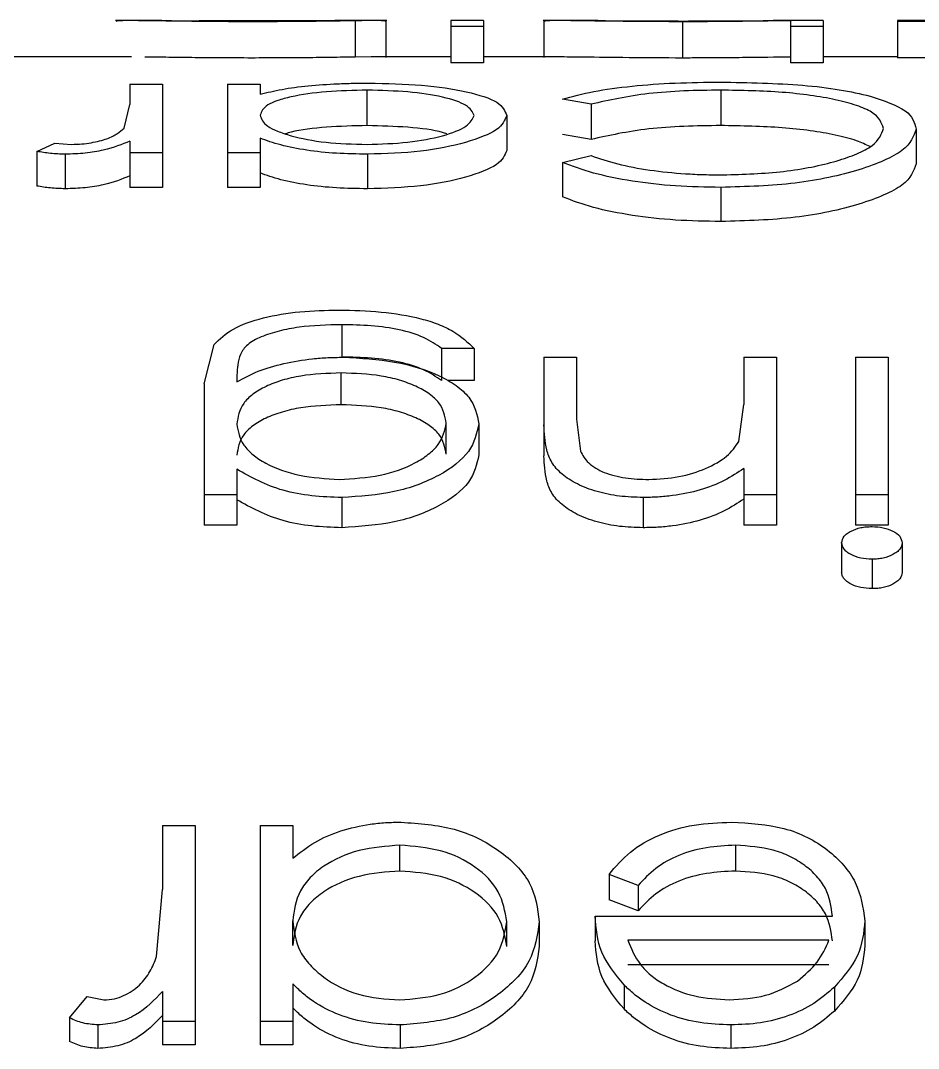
# Model space of a CAD drawing. Header units: millimetres. Extents: x -213 to 452, y 0 to 414.
# Drawn here: x 60.999 to 62.236, y 206.6 to 208.017 of the extents above; entities that cross this region are included whole.
import ezdxf

# ---------------------------------------------------------------- set-up
doc = ezdxf.new("R2010")
doc.units = ezdxf.units.MM

msp = doc.modelspace()

# ---------------------------------------------------------------- linework, layer by layer
at = {"color": 7, "linetype": 'Continuous', "lineweight": 25}
for p, q in [((61.1936, 208.0164), (61.1296, 208.0164)), ((61.4525, 208.0162), (61.2451, 208.0162)), ((61.5033, 208.0164), (61.4318, 208.0164)), ((61.46, 208.0162), (61.46, 207.9662)), ((61.502, 208.0156), (61.502, 207.9656)), ((61.6366, 208.0164), (61.5918, 208.0164)), ((61.5918, 208.0164), (61.5918, 208.0083)), ((61.6366, 208.0164), (61.6366, 208.0083)), ((61.7943, 208.0164), (61.7187, 208.0164)), ((61.72, 208.0156), (61.72, 207.9656)), ((61.9107, 208.0149), (61.9107, 207.9649)), ((62.1046, 208.0164), (62.0359, 208.0164)), ((62.0597, 208.0163), (62.0597, 208.0083)), ((62.1046, 208.0164), (62.1046, 208.0083)), ((62.2763, 208.0164), (62.2072, 208.0164)), ((62.2072, 208.0164), (62.2072, 208.0151)), ((62.252, 208.0151), (62.2072, 208.0151)), ((62.2072, 208.0151), (62.2072, 207.9651)), ((61.5918, 208.0083), (61.5918, 207.9584)), ((61.6366, 208.0083), (61.5918, 208.0083)), ((61.6366, 208.0083), (61.6366, 207.9584)), ((62.1046, 208.0083), (62.0597, 208.0083)), ((62.0597, 208.0083), (62.0597, 207.9584)), ((62.1046, 208.0083), (62.1046, 207.9584)), ((61.1517, 207.9664), (56.7921, 207.9664)), ((61.4819, 207.9664), (61.46, 207.9662)), ((61.5918, 207.9664), (61.4819, 207.9664)), ((61.6366, 207.9584), (61.5918, 207.9584)), ((61.7398, 207.9664), (61.6366, 207.9664)), ((62.1046, 207.9584), (62.0597, 207.9584)), ((62.2072, 207.9664), (62.1046, 207.9664)), ((62.252, 207.9651), (62.2072, 207.9651)), ((61.1495, 207.929), (61.1495, 207.9009)), ((61.1495, 207.929), (61.1943, 207.929)), ((61.1943, 207.929), (61.1943, 207.8344)), ((61.2841, 207.929), (61.2841, 207.8344)), ((61.2841, 207.929), (61.329, 207.929)), ((61.329, 207.929), (61.329, 207.915)), ((61.4766, 207.8718), (61.4766, 207.9206)), ((61.9635, 207.9206), (61.9635, 207.8718)), ((61.1415, 207.8684), (61.1495, 207.9009)), ((61.7849, 207.9012), (61.7456, 207.9083)), ((61.7849, 207.9012), (61.7849, 207.8527)), ((61.6687, 207.8856), (61.6687, 207.8373)), ((61.7849, 207.8527), (61.7456, 207.8597)), ((62.2328, 207.8671), (62.2328, 207.819)), ((61.0213, 207.8362), (61.0459, 207.8478)), ((61.0459, 207.8478), (61.0688, 207.8459)), ((61.1495, 207.8504), (61.1495, 207.8344)), ((61.329, 207.8544), (61.329, 207.8344)), ((61.0213, 207.8362), (61.0213, 207.7885)), ((61.0603, 207.8324), (61.0603, 207.7847)), ((61.1943, 207.8344), (61.1495, 207.8344)), ((61.1495, 207.8344), (61.1495, 207.7867)), ((61.1943, 207.8344), (61.1943, 207.7867)), ((61.329, 207.8344), (61.2841, 207.8344)), ((61.2841, 207.8344), (61.2841, 207.7867)), ((61.329, 207.8344), (61.329, 207.7867)), ((61.4768, 207.8324), (61.4768, 207.7847)), ((61.7456, 207.8211), (61.7849, 207.8304)), ((61.7456, 207.8211), (61.7456, 207.7735)), ((61.1943, 207.7867), (61.1495, 207.7867)), ((61.329, 207.7867), (61.2841, 207.7867)), ((61.9638, 207.7867), (61.9638, 207.7396)), ((61.4415, 207.5975), (61.4415, 207.5528)), ((61.252, 207.5159), (61.2654, 207.57)), ((61.6238, 207.5648), (61.579, 207.5648)), ((61.579, 207.5648), (61.579, 207.5205)), ((61.6238, 207.5648), (61.6238, 207.5205)), ((61.72, 207.5526), (61.72, 207.4595)), ((61.72, 207.5526), (61.7649, 207.5526)), ((61.7649, 207.5526), (61.7649, 207.4671)), ((61.9956, 207.5526), (61.9956, 207.4875)), ((61.9956, 207.5526), (62.0405, 207.5526)), ((62.0405, 207.5526), (62.0405, 207.363)), ((62.1495, 207.5526), (62.1943, 207.5526)), ((62.1495, 207.5526), (62.1495, 207.363)), ((62.1943, 207.5526), (62.1943, 207.363)), ((61.2969, 207.5279), (61.2969, 207.5186)), ((61.4406, 207.4871), (61.4406, 207.531)), ((61.6238, 207.5205), (61.5869, 207.5205)), ((61.252, 207.5159), (61.252, 207.363)), ((61.9887, 207.4366), (61.9956, 207.4875)), ((61.5854, 207.4189), (61.5854, 207.4618)), ((61.6302, 207.4609), (61.6302, 207.418)), ((61.7649, 207.4671), (61.7702, 207.4234)), ((61.72, 207.4595), (61.72, 207.4166)), ((61.2969, 207.3983), (61.2969, 207.363)), ((61.9956, 207.3994), (61.9956, 207.363)), ((61.2969, 207.363), (61.252, 207.363)), ((61.252, 207.363), (61.252, 207.3213)), ((61.2969, 207.363), (61.2969, 207.3213)), ((62.0405, 207.363), (61.9956, 207.363)), ((61.9956, 207.363), (61.9956, 207.3213)), ((62.0405, 207.363), (62.0405, 207.3213)), ((62.1943, 207.363), (62.1495, 207.363)), ((62.1495, 207.363), (62.1495, 207.3213)), ((62.1943, 207.363), (62.1943, 207.3213)), ((61.4415, 207.3594), (61.4415, 207.3177)), ((61.8566, 207.3594), (61.8566, 207.3177)), ((61.2969, 207.3213), (61.252, 207.3213)), ((62.0405, 207.3213), (61.9956, 207.3213)), ((62.1943, 207.3213), (62.1495, 207.3213)), ((62.1302, 207.2971), (62.1302, 207.2562)), ((62.2136, 207.2971), (62.2136, 207.2562)), ((62.1721, 207.2743), (62.1721, 207.2338)), ((61.1943, 206.9075), (61.1943, 206.8194)), ((61.1943, 206.9075), (61.2392, 206.9075)), ((61.2392, 206.9075), (61.2392, 206.6375)), ((61.329, 206.9075), (61.329, 206.6375)), ((61.329, 206.9075), (61.3738, 206.9075)), ((61.3738, 206.9075), (61.3738, 206.8625)), ((61.5215, 206.8447), (61.5215, 206.8802)), ((61.9841, 206.8802), (61.9841, 206.8447)), ((61.8496, 206.8248), (61.8097, 206.84)), ((61.8097, 206.84), (61.8097, 206.805)), ((61.8496, 206.8248), (61.8496, 206.79)), ((61.1863, 206.7267), (61.1943, 206.8194)), ((61.8496, 206.79), (61.8097, 206.805)), ((61.7905, 206.7826), (62.1174, 206.7826)), ((61.7905, 206.7826), (61.7905, 206.7483)), ((61.3738, 206.7419), (61.3738, 206.7761)), ((61.6687, 206.7409), (61.6687, 206.7751)), ((61.7136, 206.7748), (61.7136, 206.7406)), ((62.1623, 206.7762), (62.1623, 206.742)), ((62.1127, 206.7493), (61.8354, 206.7493)), ((62.1127, 206.7155), (61.8354, 206.7155)), ((61.3738, 206.6893), (61.3738, 206.6375)), ((61.8303, 206.6877), (61.8303, 206.6546)), ((62.1202, 206.6848), (62.1202, 206.6517)), ((61.0661, 206.6423), (61.0908, 206.672)), ((61.0908, 206.672), (61.1137, 206.6671)), ((61.1943, 206.6788), (61.1943, 206.6375)), ((61.0661, 206.6423), (61.0661, 206.6098)), ((61.1052, 206.6326), (61.1052, 206.6002)), ((61.2392, 206.6375), (61.1943, 206.6375)), ((61.1943, 206.6375), (61.1943, 206.6051)), ((61.2392, 206.6375), (61.2392, 206.6051)), ((61.3738, 206.6375), (61.329, 206.6375)), ((61.329, 206.6375), (61.329, 206.6051)), ((61.3738, 206.6375), (61.3738, 206.6051)), ((61.5217, 206.6326), (61.5217, 206.6002)), ((61.9774, 206.6326), (61.9774, 206.6002)), ((61.2392, 206.6051), (61.1943, 206.6051)), ((61.3738, 206.6051), (61.329, 206.6051))]:
    msp.add_line(p, q, dxfattribs=at)
for points, knots in [([(61.17, 208.0163), (61.1581, 208.0164), (61.1344, 208.0166), (61.1316, 208.0158), (61.1302, 208.0154)], [0, 0, 0, 0, 0.498805, 1, 1, 1, 1]), ([(61.3171, 208.0149), (61.3029, 208.0149), (61.2746, 208.015), (61.2338, 208.0154), (61.204, 208.0158), (61.1834, 208.0161), (61.1745, 208.0162), (61.17, 208.0163)], [0, 0, 0, 0, 0.249299, 0.498713, 0.748704, 0.874246, 1, 1, 1, 1]), ([(61.1936, 208.0164), (61.1977, 208.0164), (61.2064, 208.0164), (61.2304, 208.0163), (61.2667, 208.016), (61.2988, 208.016), (61.3148, 208.0159)], [0, 0, 0, 0, 0.157847, 0.328051, 0.66443, 1, 1, 1, 1]), ([(61.3148, 208.0159), (61.3321, 208.016), (61.3668, 208.016), (61.3949, 208.0162), (61.409, 208.0163)], [0, 0, 0, 0, 0.499419, 1, 1, 1, 1]), ([(61.46, 208.0162), (61.4509, 208.0161), (61.4329, 208.0158), (61.3976, 208.0153), (61.3583, 208.015), (61.3308, 208.0149), (61.3171, 208.0149)], [0, 0, 0, 0, 0.250995, 0.501052, 0.75057, 1, 1, 1, 1]), ([(61.502, 208.0156), (61.5003, 208.0159), (61.4968, 208.0167), (61.4722, 208.0164), (61.46, 208.0162)], [0, 0, 0, 0, 0.500683, 1, 1, 1, 1]), ([(61.9107, 208.0149), (61.8856, 208.015), (61.8353, 208.0152), (61.773, 208.0162), (61.7275, 208.0167), (61.7225, 208.016), (61.72, 208.0156)], [0, 0, 0, 0, 0.248575, 0.497972, 0.748526, 1, 1, 1, 1]), ([(61.7943, 208.0164), (61.7987, 208.0164), (61.8129, 208.0164), (61.8551, 208.016), (61.8929, 208.016), (61.9118, 208.0159)], [0, 0, 0, 0, 0.182862, 0.592138, 1, 1, 1, 1]), ([(62.0597, 208.0163), (62.0393, 208.016), (62.0087, 208.0155), (61.9604, 208.0151), (61.9322, 208.0149), (61.9178, 208.0149), (61.9107, 208.0149)], [0, 0, 0, 0, 0.499598, 0.74972, 0.87485, 1, 1, 1, 1]), ([(61.9118, 208.0159), (61.9311, 208.016), (61.9696, 208.016), (62.0102, 208.0163), (62.031, 208.0165), (62.0357, 208.0164), (62.0359, 208.0164)], [0, 0, 0, 0, 0.396837, 0.792437, 0.991215, 1, 1, 1, 1]), ([(61.3171, 207.9649), (61.3029, 207.965), (61.2746, 207.965), (61.2338, 207.9654), (61.204, 207.9658), (61.1834, 207.9661), (61.1745, 207.9662), (61.17, 207.9663)], [0, 0, 0, 0, 0.250025, 0.499865, 0.74964, 0.874794, 1, 1, 1, 1]), ([(61.46, 207.9662), (61.4509, 207.9661), (61.4328, 207.9658), (61.3975, 207.9653), (61.3583, 207.965), (61.3308, 207.965), (61.3171, 207.9649)], [0, 0, 0, 0, 0.250062, 0.499928, 0.749863, 1, 1, 1, 1]), ([(61.9107, 207.9649), (61.8858, 207.965), (61.8359, 207.9652), (61.7741, 207.9662), (61.7507, 207.9663), (61.7398, 207.9664)], [0, 0, 0, 0, 0.349919, 0.699736, 1, 1, 1, 1]), ([(62.0597, 207.9663), (62.0393, 207.966), (62.0085, 207.9655), (61.9604, 207.9651), (61.9322, 207.965), (61.9178, 207.9649), (61.9107, 207.9649)], [0, 0, 0, 0, 0.498507, 0.749017, 0.874479, 1, 1, 1, 1]), ([(61.329, 207.915), (61.3386, 207.9174), (61.3578, 207.9221), (61.3946, 207.927), (61.4287, 207.9293), (61.4569, 207.9302), (61.4711, 207.9303), (61.4782, 207.9303)], [0, 0, 0, 0, 0.250922, 0.500905, 0.750363, 0.875175, 1, 1, 1, 1]), ([(61.4782, 207.9303), (61.5033, 207.9298), (61.5536, 207.9288), (61.616, 207.919), (61.6612, 207.9047), (61.6662, 207.892), (61.6687, 207.8856)], [0, 0, 0, 0, 0.248572, 0.497975, 0.748498, 1, 1, 1, 1]), ([(61.7456, 207.9083), (61.7592, 207.912), (61.7864, 207.9194), (61.8405, 207.9266), (61.9003, 207.931), (61.9422, 207.9315), (61.9632, 207.9317)], [0, 0, 0, 0, 0.250915, 0.501025, 0.750591, 1, 1, 1, 1]), ([(61.9632, 207.9317), (62.0019, 207.931), (62.0602, 207.93), (62.1289, 207.9218), (62.1559, 207.9155), (62.1694, 207.9124)], [0, 0, 0, 0, 0.498032, 0.748646, 1, 1, 1, 1]), ([(61.4766, 207.9206), (61.4575, 207.9202), (61.4192, 207.9193), (61.3773, 207.9133), (61.3524, 207.9065), (61.3336, 207.8983), (61.3308, 207.891), (61.329, 207.8861)], [0, 0, 0, 0, 0.2480655, 0.4974441, 0.6222719, 0.7488602, 1, 1, 1, 1]), ([(61.6238, 207.8858), (61.6214, 207.8906), (61.6166, 207.9003), (61.5826, 207.9116), (61.534, 207.9192), (61.4957, 207.9201), (61.4766, 207.9206)], [0, 0, 0, 0, 0.251303, 0.502026, 0.751426, 1, 1, 1, 1]), ([(61.9635, 207.9206), (61.9465, 207.9204), (61.9126, 207.92), (61.847, 207.9152), (61.8097, 207.9068), (61.7849, 207.9012)], [0, 0, 0, 0, 0.250072, 0.500305, 1, 1, 1, 1]), ([(62.1879, 207.868), (62.1851, 207.8758), (62.1808, 207.8874), (62.1515, 207.8998), (62.1226, 207.9076), (62.0878, 207.9137), (62.0356, 207.9194), (61.9923, 207.9201), (61.9635, 207.9206)], [0, 0, 0, 0, 0.250756, 0.374161, 0.501815, 0.627476, 0.751691, 1, 1, 1, 1]), ([(62.1694, 207.9124), (62.1882, 207.9061), (62.2259, 207.8934), (62.2305, 207.8759), (62.2328, 207.8671)], [0, 0, 0, 0, 0.498966, 1, 1, 1, 1]), ([(61.329, 207.8861), (61.3307, 207.881), (61.3334, 207.8734), (61.3522, 207.864), (61.3771, 207.8558), (61.4182, 207.8475), (61.4569, 207.8464), (61.4762, 207.8459)], [0, 0, 0, 0, 0.251289, 0.37536, 0.502738, 0.751681, 1, 1, 1, 1]), ([(61.4762, 207.8459), (61.4953, 207.8465), (61.5336, 207.8477), (61.5826, 207.8572), (61.6168, 207.8707), (61.6215, 207.8807), (61.6238, 207.8858)], [0, 0, 0, 0, 0.248675, 0.4979847, 0.7494362, 1, 1, 1, 1]), ([(61.6687, 207.8856), (61.666, 207.879), (61.6607, 207.8658), (61.6146, 207.848), (61.552, 207.8347), (61.5018, 207.8332), (61.4768, 207.8324)], [0, 0, 0, 0, 0.251403, 0.501963, 0.751399, 1, 1, 1, 1]), ([(61.4766, 207.8718), (61.4576, 207.8714), (61.4197, 207.8704), (61.3811, 207.8655), (61.3664, 207.8613), (61.3637, 207.8606)], [0, 0, 0, 0, 0.450399, 0.901764, 1, 1, 1, 1]), ([(61.5861, 207.8603), (61.5841, 207.861), (61.5719, 207.8655), (61.5329, 207.8703), (61.4954, 207.8713), (61.4766, 207.8718)], [0, 0, 0, 0, 0.08582, 0.542885, 1, 1, 1, 1]), ([(61.9635, 207.8718), (61.9465, 207.8716), (61.9126, 207.8712), (61.8471, 207.8665), (61.8097, 207.8582), (61.7849, 207.8527)], [0, 0, 0, 0, 0.250739, 0.5013457, 1, 1, 1, 1]), ([(62.1693, 207.8428), (62.1635, 207.8456), (62.1511, 207.8517), (62.1223, 207.859), (62.0878, 207.865), (62.0355, 207.8706), (61.9923, 207.8713), (61.9635, 207.8718)], [0, 0, 0, 0, 0.14912, 0.32197, 0.49251, 0.661512, 1, 1, 1, 1]), ([(61.0688, 207.8459), (61.0738, 207.846), (61.0833, 207.8463), (61.1008, 207.8488), (61.119, 207.8534), (61.1332, 207.8607), (61.1387, 207.8658), (61.1415, 207.8684)], [0, 0, 0, 0, 0.1280348, 0.2464901, 0.497742, 0.7484061, 1, 1, 1, 1]), ([(62.2328, 207.8671), (62.2294, 207.8571), (62.2243, 207.8423), (62.1896, 207.8233), (62.1552, 207.8107), (62.1138, 207.7999), (62.0512, 207.7892), (61.9988, 207.7877), (61.9638, 207.7867)], [0, 0, 0, 0, 0.250823, 0.374312, 0.501926, 0.628038, 0.751825, 1, 1, 1, 1]), ([(61.9666, 207.8039), (61.9951, 207.8048), (62.0522, 207.8067), (62.1145, 207.8195), (62.1521, 207.8327), (62.1808, 207.8478), (62.1851, 207.8599), (62.1879, 207.868)], [0, 0, 0, 0, 0.248445, 0.497584, 0.623091, 0.748915, 1, 1, 1, 1]), ([(61.1495, 207.8504), (61.1385, 207.8459), (61.122, 207.8391), (61.0885, 207.8333), (61.0697, 207.8327), (61.0603, 207.8324)], [0, 0, 0, 0, 0.501075, 0.751005, 1, 1, 1, 1]), ([(61.4768, 207.8324), (61.4624, 207.8326), (61.4337, 207.8331), (61.3924, 207.8374), (61.3624, 207.8435), (61.3421, 207.8495), (61.3333, 207.8528), (61.329, 207.8544)], [0, 0, 0, 0, 0.2492931, 0.4987281, 0.7486329, 0.8741997, 1, 1, 1, 1]), ([(61.0603, 207.8324), (61.0534, 207.8326), (61.0395, 207.8331), (61.0273, 207.8352), (61.0213, 207.8362)], [0, 0, 0, 0, 0.498947, 1, 1, 1, 1]), ([(61.6687, 207.8373), (61.666, 207.8307), (61.6606, 207.8176), (61.6145, 207.8001), (61.5519, 207.787), (61.5018, 207.7855), (61.4768, 207.7847)], [0, 0, 0, 0, 0.2499, 0.499885, 0.749925, 1, 1, 1, 1]), ([(61.7849, 207.8304), (61.7965, 207.8265), (61.8198, 207.8185), (61.8652, 207.81), (61.9065, 207.8058), (61.9407, 207.8041), (61.9579, 207.804), (61.9666, 207.8039)], [0, 0, 0, 0, 0.25081, 0.500817, 0.750318, 0.875151, 1, 1, 1, 1]), ([(61.9638, 207.7867), (61.9428, 207.7871), (61.9009, 207.7878), (61.8408, 207.7947), (61.7862, 207.8057), (61.7591, 207.8159), (61.7456, 207.8211)], [0, 0, 0, 0, 0.249216, 0.498045, 0.750127, 1, 1, 1, 1]), ([(62.2328, 207.819), (62.2294, 207.8092), (62.2243, 207.7945), (62.1895, 207.7758), (62.1552, 207.7633), (62.1138, 207.7527), (62.0512, 207.7421), (61.9988, 207.7406), (61.9638, 207.7396)], [0, 0, 0, 0, 0.2493007, 0.3723365, 0.4998203, 0.6260924, 0.7503518, 1, 1, 1, 1]), ([(61.1495, 207.8025), (61.1384, 207.798), (61.1219, 207.7913), (61.0884, 207.7856), (61.0697, 207.785), (61.0603, 207.7847)], [0, 0, 0, 0, 0.499663, 0.749983, 1, 1, 1, 1]), ([(61.4768, 207.7847), (61.4624, 207.785), (61.4337, 207.7854), (61.3925, 207.7897), (61.3624, 207.7957), (61.3421, 207.8016), (61.3333, 207.8048), (61.329, 207.8065)], [0, 0, 0, 0, 0.2500511, 0.4999395, 0.7496312, 0.8747835, 1, 1, 1, 1]), ([(61.0603, 207.7847), (61.0534, 207.785), (61.0395, 207.7854), (61.0274, 207.7875), (61.0213, 207.7885)], [0, 0, 0, 0, 0.499452, 1, 1, 1, 1]), ([(61.9638, 207.7396), (61.9428, 207.74), (61.901, 207.7407), (61.8409, 207.7475), (61.7863, 207.7583), (61.7591, 207.7685), (61.7456, 207.7735)], [0, 0, 0, 0, 0.249926, 0.499181, 0.751094, 1, 1, 1, 1]), ([(61.2654, 207.57), (61.2731, 207.5776), (61.2885, 207.5927), (61.3324, 207.6079), (61.3833, 207.6164), (61.4193, 207.6173), (61.4372, 207.6177)], [0, 0, 0, 0, 0.251083, 0.500991, 0.750472, 1, 1, 1, 1]), ([(61.4372, 207.6177), (61.4568, 207.6172), (61.496, 207.6163), (61.5425, 207.6084), (61.575, 207.5985), (61.602, 207.5854), (61.6151, 207.573), (61.6238, 207.5648)], [0, 0, 0, 0, 0.2490742, 0.4981563, 0.6226422, 0.7486153, 1, 1, 1, 1]), ([(61.4415, 207.5975), (61.4215, 207.597), (61.3914, 207.5962), (61.3545, 207.589), (61.3297, 207.5812), (61.31, 207.5703), (61.298, 207.5521), (61.2974, 207.5376), (61.2969, 207.5279)], [0, 0, 0, 0, 0.2482875, 0.3728597, 0.4976775, 0.622689, 0.7481452, 1, 1, 1, 1]), ([(61.579, 207.5648), (61.5713, 207.5701), (61.5559, 207.5806), (61.5216, 207.5913), (61.4822, 207.5967), (61.4551, 207.5972), (61.4415, 207.5975)], [0, 0, 0, 0, 0.251088, 0.500919, 0.750383, 1, 1, 1, 1]), ([(61.2969, 207.5186), (61.3062, 207.5238), (61.3248, 207.534), (61.3611, 207.5446), (61.3943, 207.5501), (61.422, 207.5523), (61.4359, 207.5525), (61.4429, 207.5526)], [0, 0, 0, 0, 0.25085, 0.500857, 0.75036, 0.875175, 1, 1, 1, 1]), ([(61.579, 207.5205), (61.5713, 207.5257), (61.5559, 207.5361), (61.5216, 207.5467), (61.4822, 207.5521), (61.4551, 207.5526), (61.4415, 207.5528)], [0, 0, 0, 0, 0.249928, 0.499546, 0.749563, 1, 1, 1, 1]), ([(61.4429, 207.5526), (61.4673, 207.5513), (61.516, 207.5487), (61.5686, 207.5321), (61.6, 207.5139), (61.6239, 207.4924), (61.6277, 207.4735), (61.6302, 207.4609)], [0, 0, 0, 0, 0.248265, 0.497411, 0.621975, 0.74792, 1, 1, 1, 1]), ([(61.4406, 207.531), (61.4217, 207.5303), (61.3932, 207.5293), (61.3589, 207.5213), (61.3364, 207.5127), (61.3183, 207.5019), (61.3006, 207.4849), (61.2984, 207.4703), (61.2969, 207.4605)], [0, 0, 0, 0, 0.2482084, 0.3734155, 0.4979189, 0.6238757, 0.7489497, 1, 1, 1, 1]), ([(61.5854, 207.4618), (61.5836, 207.4715), (61.581, 207.4859), (61.5626, 207.5024), (61.5441, 207.513), (61.5216, 207.5214), (61.4875, 207.5292), (61.4594, 207.5303), (61.4406, 207.531)], [0, 0, 0, 0, 0.25083, 0.374681, 0.501847, 0.62695, 0.751678, 1, 1, 1, 1]), ([(61.4406, 207.4871), (61.4217, 207.4865), (61.3933, 207.4855), (61.3589, 207.4776), (61.3364, 207.4691), (61.3183, 207.4584), (61.3006, 207.4417), (61.2984, 207.4272), (61.2969, 207.4176)], [0, 0, 0, 0, 0.2497054, 0.3754134, 0.5001008, 0.6258985, 0.7504908, 1, 1, 1, 1]), ([(61.5854, 207.4189), (61.5836, 207.4284), (61.581, 207.4427), (61.5625, 207.459), (61.544, 207.4694), (61.5215, 207.4777), (61.4875, 207.4855), (61.4594, 207.4865), (61.4406, 207.4871)], [0, 0, 0, 0, 0.2492822, 0.3726764, 0.4997013, 0.6249937, 0.7502104, 1, 1, 1, 1]), ([(61.2969, 207.4605), (61.2985, 207.4507), (61.301, 207.436), (61.3183, 207.4181), (61.3418, 207.4025), (61.382, 207.3878), (61.4193, 207.3855), (61.4379, 207.3843)], [0, 0, 0, 0, 0.251349, 0.377859, 0.502825, 0.7518, 1, 1, 1, 1]), ([(61.4379, 207.3843), (61.4571, 207.3854), (61.4955, 207.3877), (61.537, 207.4028), (61.5614, 207.4186), (61.5802, 207.4368), (61.5833, 207.4518), (61.5854, 207.4618)], [0, 0, 0, 0, 0.248331, 0.497349, 0.623054, 0.748851, 1, 1, 1, 1]), ([(61.6302, 207.4609), (61.6275, 207.448), (61.6219, 207.4221), (61.5781, 207.3883), (61.5156, 207.3644), (61.4662, 207.361), (61.4415, 207.3594)], [0, 0, 0, 0, 0.251416, 0.502009, 0.751529, 1, 1, 1, 1]), ([(61.8566, 207.3594), (61.8456, 207.3597), (61.8237, 207.3604), (61.7925, 207.367), (61.7652, 207.3773), (61.7437, 207.3913), (61.7297, 207.4076), (61.7212, 207.4308), (61.7205, 207.448), (61.72, 207.4595)], [0, 0, 0, 0, 0.124047, 0.247904, 0.373953, 0.497536, 0.622773, 0.748454, 1, 1, 1, 1]), ([(61.8644, 207.3843), (61.8786, 207.385), (61.9069, 207.3864), (61.9439, 207.3987), (61.974, 207.4154), (61.9838, 207.4295), (61.9887, 207.4366)], [0, 0, 0, 0, 0.248665, 0.498104, 0.748663, 1, 1, 1, 1]), ([(61.6302, 207.418), (61.6274, 207.4052), (61.6219, 207.3797), (61.5779, 207.3462), (61.5154, 207.3226), (61.4662, 207.3194), (61.4415, 207.3177)], [0, 0, 0, 0, 0.24993, 0.499915, 0.750056, 1, 1, 1, 1]), ([(61.7702, 207.4234), (61.7733, 207.4178), (61.7779, 207.4093), (61.7908, 207.3997), (61.8066, 207.3917), (61.8269, 207.3867), (61.8482, 207.3846), (61.859, 207.3844), (61.8644, 207.3843)], [0, 0, 0, 0, 0.251358, 0.378838, 0.502169, 0.750661, 0.875305, 1, 1, 1, 1]), ([(61.8566, 207.3177), (61.8456, 207.3181), (61.8238, 207.3187), (61.7925, 207.3252), (61.7652, 207.3355), (61.7437, 207.3492), (61.7297, 207.3653), (61.7212, 207.3883), (61.7205, 207.4053), (61.72, 207.4166)], [0, 0, 0, 0, 0.124959, 0.249605, 0.376141, 0.499724, 0.624612, 0.749725, 1, 1, 1, 1]), ([(61.4415, 207.3594), (61.4277, 207.3598), (61.3999, 207.3608), (61.3461, 207.3707), (61.3166, 207.3872), (61.2969, 207.3983)], [0, 0, 0, 0, 0.2500556, 0.5002307, 1, 1, 1, 1]), ([(61.9956, 207.3994), (61.987, 207.3936), (61.9697, 207.3822), (61.936, 207.369), (61.9038, 207.3624), (61.877, 207.3597), (61.8634, 207.3595), (61.8566, 207.3594)], [0, 0, 0, 0, 0.25108, 0.501098, 0.750454, 0.875217, 1, 1, 1, 1]), ([(61.4415, 207.3177), (61.4277, 207.3182), (61.3999, 207.3191), (61.3462, 207.3289), (61.3166, 207.3453), (61.2969, 207.3562)], [0, 0, 0, 0, 0.250768, 0.501356, 1, 1, 1, 1]), ([(61.9956, 207.3572), (61.987, 207.3516), (61.9697, 207.3402), (61.9359, 207.3272), (61.9038, 207.3207), (61.877, 207.3181), (61.8634, 207.3179), (61.8566, 207.3177)], [0, 0, 0, 0, 0.250125, 0.499896, 0.749681, 0.87481, 1, 1, 1, 1]), ([(62.1302, 207.2971), (62.1309, 207.3001), (62.1318, 207.3047), (62.1376, 207.3099), (62.1448, 207.3143), (62.154, 207.3176), (62.1642, 207.3191), (62.1695, 207.3192), (62.1721, 207.3193)], [0, 0, 0, 0, 0.250604, 0.372689, 0.50163, 0.75064, 0.875287, 1, 1, 1, 1]), ([(62.1721, 207.3193), (62.1773, 207.319), (62.1878, 207.3184), (62.2013, 207.3134), (62.2116, 207.3062), (62.2129, 207.3001), (62.2136, 207.2971)], [0, 0, 0, 0, 0.2488415, 0.4984297, 0.748834, 1, 1, 1, 1]), ([(62.1721, 207.2743), (62.1668, 207.2746), (62.1562, 207.2751), (62.1447, 207.2796), (62.1375, 207.284), (62.1318, 207.2894), (62.1309, 207.294), (62.1302, 207.2971)], [0, 0, 0, 0, 0.248622, 0.497857, 0.62651, 0.749078, 1, 1, 1, 1]), ([(62.2136, 207.2971), (62.213, 207.294), (62.212, 207.2894), (62.2064, 207.2841), (62.1993, 207.2796), (62.1902, 207.2762), (62.18, 207.2745), (62.1747, 207.2744), (62.1721, 207.2743)], [0, 0, 0, 0, 0.250654, 0.374305, 0.501703, 0.750701, 0.875322, 1, 1, 1, 1]), ([(62.1721, 207.2338), (62.1668, 207.234), (62.1562, 207.2346), (62.1447, 207.2389), (62.1374, 207.2434), (62.1333, 207.2473), (62.1307, 207.2517), (62.1304, 207.2547), (62.1302, 207.2562)], [0, 0, 0, 0, 0.249666, 0.499162, 0.627496, 0.749492, 0.874664, 1, 1, 1, 1]), ([(62.2136, 207.2562), (62.213, 207.2532), (62.212, 207.2486), (62.2064, 207.2434), (62.1993, 207.2389), (62.1901, 207.2356), (62.18, 207.234), (62.1747, 207.2338), (62.1721, 207.2338)], [0, 0, 0, 0, 0.249134, 0.372344, 0.499658, 0.749295, 0.874569, 1, 1, 1, 1]), ([(61.3738, 206.8625), (61.3835, 206.87), (61.4027, 206.885), (61.4395, 206.901), (61.4736, 206.9086), (61.5017, 206.9117), (61.516, 206.9119), (61.5231, 206.912)], [0, 0, 0, 0, 0.250922, 0.500905, 0.750363, 0.875175, 1, 1, 1, 1]), ([(61.5231, 206.912), (61.5482, 206.9102), (61.5985, 206.9066), (61.6608, 206.8747), (61.7061, 206.83), (61.7111, 206.7932), (61.7136, 206.7748)], [0, 0, 0, 0, 0.248572, 0.497975, 0.748498, 1, 1, 1, 1]), ([(61.8097, 206.84), (61.8187, 206.8507), (61.8366, 206.8721), (61.8778, 206.8955), (61.9264, 206.91), (61.9611, 206.9113), (61.9785, 206.912)], [0, 0, 0, 0, 0.251405, 0.501507, 0.750784, 1, 1, 1, 1]), ([(61.9785, 206.912), (62.0032, 206.9106), (62.0402, 206.9085), (62.084, 206.8919), (62.1202, 206.8684), (62.1545, 206.8302), (62.1597, 206.7942), (62.1623, 206.7762)], [0, 0, 0, 0, 0.248237, 0.372631, 0.49831, 0.748856, 1, 1, 1, 1]), ([(61.5215, 206.8802), (61.5024, 206.8787), (61.4641, 206.8758), (61.4222, 206.8569), (61.3972, 206.8361), (61.3785, 206.8115), (61.3757, 206.7902), (61.3738, 206.7761)], [0, 0, 0, 0, 0.2480655, 0.4974441, 0.6222719, 0.7488602, 1, 1, 1, 1]), ([(61.6687, 206.7751), (61.6663, 206.7891), (61.6615, 206.8172), (61.6274, 206.8518), (61.5789, 206.8757), (61.5406, 206.8787), (61.5215, 206.8802)], [0, 0, 0, 0, 0.251303, 0.502026, 0.751426, 1, 1, 1, 1]), ([(61.9841, 206.8802), (61.9706, 206.8795), (61.9435, 206.8781), (61.905, 206.8675), (61.8726, 206.8492), (61.8573, 206.833), (61.8496, 206.8248)], [0, 0, 0, 0, 0.248673, 0.498686, 0.748434, 1, 1, 1, 1]), ([(62.1174, 206.7826), (62.1156, 206.7956), (62.1129, 206.815), (62.0965, 206.8379), (62.0798, 206.8529), (62.0595, 206.8651), (62.0283, 206.8773), (62.0018, 206.879), (61.9841, 206.8802)], [0, 0, 0, 0, 0.251096, 0.376782, 0.502167, 0.628943, 0.752086, 1, 1, 1, 1]), ([(61.5215, 206.8447), (61.5024, 206.8432), (61.4642, 206.8404), (61.4223, 206.8217), (61.3973, 206.8011), (61.3785, 206.7768), (61.3757, 206.7558), (61.3738, 206.7419)], [0, 0, 0, 0, 0.2495208, 0.4995767, 0.6242657, 0.7503889, 1, 1, 1, 1]), ([(61.6687, 206.7409), (61.6663, 206.7548), (61.6614, 206.7825), (61.6273, 206.8167), (61.5788, 206.8402), (61.5406, 206.8432), (61.5215, 206.8447)], [0, 0, 0, 0, 0.249821, 0.499938, 0.749955, 1, 1, 1, 1]), ([(61.9841, 206.8447), (61.9706, 206.844), (61.9435, 206.8426), (61.9051, 206.8321), (61.8726, 206.8141), (61.8573, 206.798), (61.8496, 206.79)], [0, 0, 0, 0, 0.249558, 0.500086, 0.749537, 1, 1, 1, 1]), ([(62.1174, 206.7483), (62.1156, 206.7611), (62.1129, 206.7803), (62.0965, 206.8029), (62.0798, 206.8177), (62.0595, 206.8298), (62.0283, 206.8418), (62.0018, 206.8435), (61.9841, 206.8447)], [0, 0, 0, 0, 0.24962, 0.37482, 0.500058, 0.626961, 0.750576, 1, 1, 1, 1]), ([(61.8303, 206.6877), (61.8184, 206.7024), (61.7946, 206.732), (61.7919, 206.7657), (61.7905, 206.7826)], [0, 0, 0, 0, 0.498805, 1, 1, 1, 1]), ([(61.3738, 206.7761), (61.3756, 206.7618), (61.3783, 206.7404), (61.3971, 206.7148), (61.4219, 206.6928), (61.4631, 206.6712), (61.5018, 206.6684), (61.5211, 206.6671)], [0, 0, 0, 0, 0.251289, 0.37536, 0.502738, 0.751681, 1, 1, 1, 1]), ([(61.5211, 206.6671), (61.5402, 206.6686), (61.5785, 206.6716), (61.6275, 206.6966), (61.6617, 206.7328), (61.6664, 206.761), (61.6687, 206.7751)], [0, 0, 0, 0, 0.248675, 0.497985, 0.749436, 1, 1, 1, 1]), ([(61.7136, 206.7748), (61.7109, 206.7562), (61.7056, 206.7191), (61.6595, 206.6724), (61.5969, 206.6384), (61.5467, 206.6345), (61.5217, 206.6326)], [0, 0, 0, 0, 0.251403, 0.501963, 0.751399, 1, 1, 1, 1]), ([(62.1623, 206.7762), (62.1606, 206.7598), (62.1571, 206.727), (62.1325, 206.6988), (62.1202, 206.6848)], [0, 0, 0, 0, 0.500683, 1, 1, 1, 1]), ([(61.7136, 206.7406), (61.7109, 206.7222), (61.7055, 206.6855), (61.6593, 206.6394), (61.5967, 206.606), (61.5467, 206.6021), (61.5217, 206.6002)], [0, 0, 0, 0, 0.2499, 0.499885, 0.749925, 1, 1, 1, 1]), ([(61.8303, 206.6546), (61.8184, 206.6692), (61.7947, 206.6983), (61.7919, 206.7316), (61.7905, 206.7483)], [0, 0, 0, 0, 0.4993891, 1, 1, 1, 1]), ([(61.8354, 206.7493), (61.8402, 206.7378), (61.8474, 206.7206), (61.8665, 206.7009), (61.8905, 206.6848), (61.927, 206.6703), (61.9591, 206.6682), (61.9751, 206.6671)], [0, 0, 0, 0, 0.251472, 0.376204, 0.502277, 0.751438, 1, 1, 1, 1]), ([(62.0692, 206.6931), (62.0791, 206.7014), (62.099, 206.718), (62.1081, 206.7389), (62.1127, 206.7493)], [0, 0, 0, 0, 0.498364, 1, 1, 1, 1]), ([(62.1623, 206.742), (62.1605, 206.7258), (62.1571, 206.6933), (62.1325, 206.6656), (62.1202, 206.6517)], [0, 0, 0, 0, 0.50002, 1, 1, 1, 1]), ([(61.1137, 206.6671), (61.1187, 206.6674), (61.1282, 206.668), (61.1456, 206.6745), (61.1639, 206.6867), (61.178, 206.706), (61.1836, 206.7198), (61.1863, 206.7267)], [0, 0, 0, 0, 0.128035, 0.24649, 0.497742, 0.748406, 1, 1, 1, 1]), ([(61.5217, 206.6326), (61.5073, 206.6332), (61.4785, 206.6343), (61.4373, 206.6453), (61.4072, 206.6608), (61.387, 206.6763), (61.3782, 206.685), (61.3738, 206.6893)], [0, 0, 0, 0, 0.249293, 0.498728, 0.748633, 0.8742, 1, 1, 1, 1]), ([(61.9774, 206.6326), (61.9632, 206.6332), (61.9348, 206.6343), (61.894, 206.6451), (61.8643, 206.6602), (61.8437, 206.6751), (61.8347, 206.6835), (61.8303, 206.6877)], [0, 0, 0, 0, 0.249299, 0.498713, 0.748704, 0.874246, 1, 1, 1, 1]), ([(61.9751, 206.6671), (61.9924, 206.6681), (62.0271, 206.6701), (62.0552, 206.6855), (62.0692, 206.6931)], [0, 0, 0, 0, 0.499419, 1, 1, 1, 1]), ([(62.1202, 206.6848), (62.1112, 206.6769), (62.0932, 206.6612), (62.0578, 206.6444), (62.0185, 206.6341), (61.9911, 206.6331), (61.9774, 206.6326)], [0, 0, 0, 0, 0.250995, 0.501052, 0.75057, 1, 1, 1, 1]), ([(61.1943, 206.6788), (61.1833, 206.667), (61.1668, 206.6495), (61.1333, 206.6349), (61.1146, 206.6334), (61.1052, 206.6326)], [0, 0, 0, 0, 0.501075, 0.751005, 1, 1, 1, 1]), ([(61.5217, 206.6002), (61.5073, 206.6008), (61.4786, 206.6019), (61.4373, 206.6127), (61.4073, 206.628), (61.387, 206.6434), (61.3782, 206.6519), (61.3738, 206.6562)], [0, 0, 0, 0, 0.250051, 0.499939, 0.749631, 0.874783, 1, 1, 1, 1]), ([(61.9774, 206.6002), (61.9632, 206.6008), (61.9348, 206.6019), (61.8941, 206.6125), (61.8643, 206.6275), (61.8437, 206.6422), (61.8347, 206.6505), (61.8303, 206.6546)], [0, 0, 0, 0, 0.250025, 0.499865, 0.74964, 0.874794, 1, 1, 1, 1]), ([(61.1052, 206.6326), (61.0983, 206.6332), (61.0844, 206.6343), (61.0722, 206.6396), (61.0661, 206.6423)], [0, 0, 0, 0, 0.498947, 1, 1, 1, 1]), ([(61.1943, 206.6458), (61.1833, 206.6342), (61.1668, 206.6169), (61.1333, 206.6025), (61.1146, 206.601), (61.1052, 206.6002)], [0, 0, 0, 0, 0.499663, 0.749983, 1, 1, 1, 1]), ([(62.1202, 206.6517), (62.1112, 206.644), (62.0931, 206.6284), (62.0578, 206.6119), (62.0185, 206.6017), (61.9911, 206.6007), (61.9774, 206.6002)], [0, 0, 0, 0, 0.250062, 0.499928, 0.749863, 1, 1, 1, 1]), ([(61.1052, 206.6002), (61.0983, 206.6008), (61.0844, 206.6019), (61.0722, 206.6071), (61.0661, 206.6098)], [0, 0, 0, 0, 0.499452, 1, 1, 1, 1])]:
    msp.add_open_spline(points, degree=3, knots=knots, dxfattribs=at)

doc.saveas('drawing.dxf')
